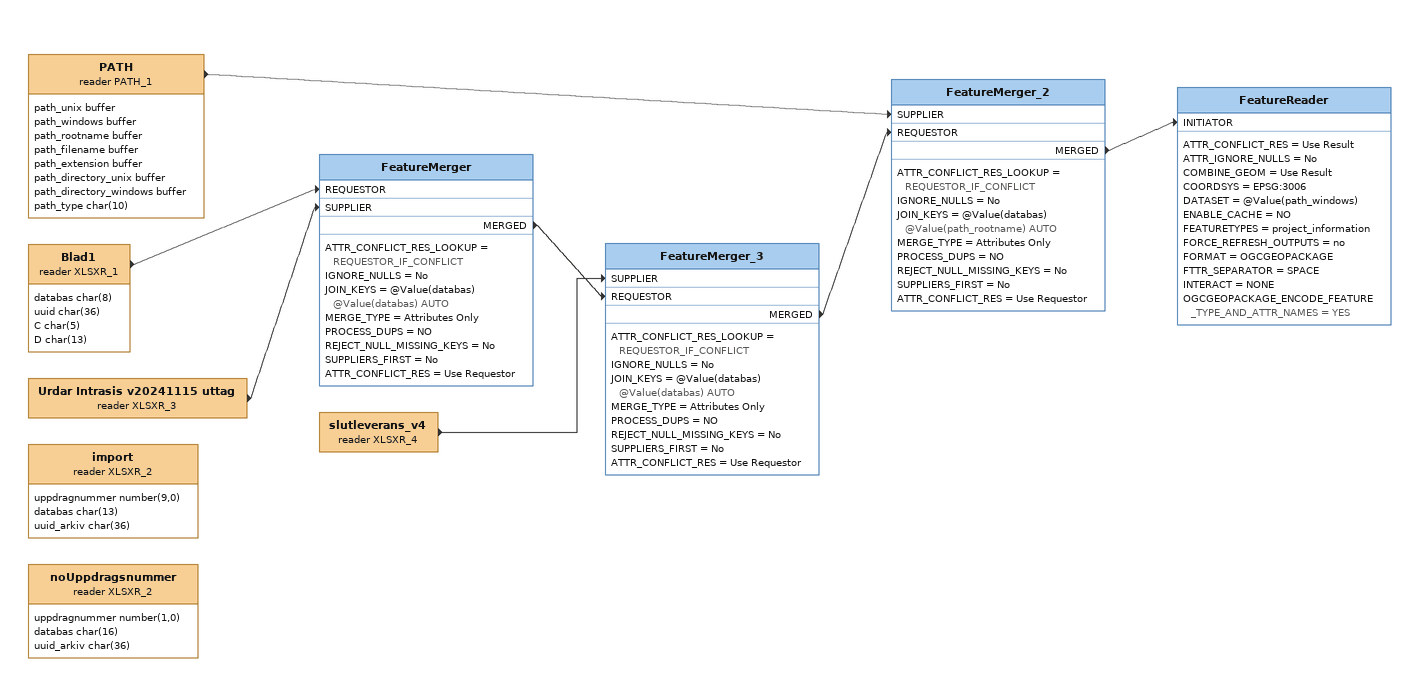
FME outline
Urdar Intrasis v20241115 uttag (reader XLSXR_3)
    -> FeatureMerger [SUPPLIER]
Blad1 (reader XLSXR_1)
    attributes: databas char(8), uuid char(36), C char(5), D char(13)
    -> FeatureMerger [REQUESTOR]
FeatureMerger
    ATTR_CONFLICT_RES_LOOKUP = REQUESTOR_IF_CONFLICT
    IGNORE_NULLS = No
    JOIN_KEYS = @Value(databas) @Value(databas) AUTO
    MERGE_TYPE = Attributes Only
    PROCESS_DUPS = NO
    REJECT_NULL_MISSING_KEYS = No
    SUPPLIERS_FIRST = No
    ATTR_CONFLICT_RES = Use Requestor
    MERGED -> FeatureMerger_3 [REQUESTOR]
import (reader XLSXR_2)
    attributes: uppdragnummer number(9,0), databas char(13), uuid_arkiv char(36)
noUppdragsnummer (reader XLSXR_2)
    attributes: uppdragnummer number(1,0), databas char(16), uuid_arkiv char(36)
PATH (reader PATH_1)
    attributes: path_unix buffer, path_windows buffer, path_rootname buffer, path_filename buffer, path_extension buffer, path_directory_unix buffer, path_directory_windows buffer, path_type char(10)
    -> FeatureMerger_2 [SUPPLIER]
slutleverans_v4 (reader XLSXR_4)
    -> FeatureMerger_3 [SUPPLIER]
FeatureMerger_3
    ATTR_CONFLICT_RES_LOOKUP = REQUESTOR_IF_CONFLICT
    IGNORE_NULLS = No
    JOIN_KEYS = @Value(databas) @Value(databas) AUTO
    MERGE_TYPE = Attributes Only
    PROCESS_DUPS = NO
    REJECT_NULL_MISSING_KEYS = No
    SUPPLIERS_FIRST = No
    ATTR_CONFLICT_RES = Use Requestor
    MERGED -> FeatureMerger_2 [REQUESTOR]
FeatureMerger_2
    ATTR_CONFLICT_RES_LOOKUP = REQUESTOR_IF_CONFLICT
    IGNORE_NULLS = No
    JOIN_KEYS = @Value(databas) @Value(path_rootname) AUTO
    MERGE_TYPE = Attributes Only
    PROCESS_DUPS = NO
    REJECT_NULL_MISSING_KEYS = No
    SUPPLIERS_FIRST = No
    ATTR_CONFLICT_RES = Use Requestor
    MERGED -> FeatureReader [INITIATOR]
FeatureReader
    ATTR_CONFLICT_RES = Use Result
    ATTR_IGNORE_NULLS = No
    COMBINE_GEOM = Use Result
    COORDSYS = EPSG:3006
    DATASET = @Value(path_windows)
    ENABLE_CACHE = NO
    FEATURETYPES = project_information
    FORCE_REFRESH_OUTPUTS = no
    FORMAT = OGCGEOPACKAGE
    FTTR_SEPARATOR = SPACE
    INTERACT = NONE
    OGCGEOPACKAGE_ENCODE_FEATURE_TYPE_AND_ATTR_NAMES = YES
